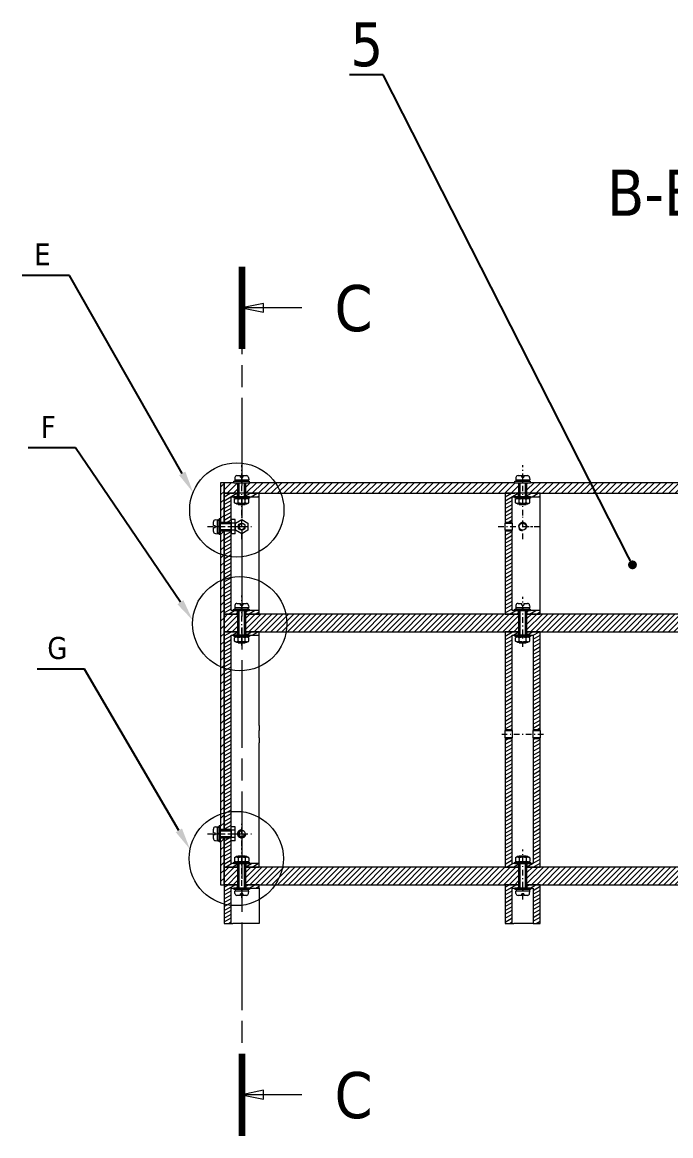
# Model space of a CAD drawing. Header units: millimetres. Extents: x 651 to 8859, y -354 to 894.
# Drawn here: x 2148.7 to 2222.5, y 32 to 158.7 of the extents above; entities that cross this region are included whole.
import ezdxf
from ezdxf import colors
from ezdxf.entities.mleader import LeaderData, LeaderLine
from ezdxf.math import Vec2, Vec3

# ---------------------------------------------------------------- set-up
doc = ezdxf.new("R2010")
doc.units = ezdxf.units.MM
doc.linetypes.add('CHAIN', pattern=[0.3543, 0.2362, -0.0295, 0.0591, -0.0295])
doc.linetypes.add('DASHDOT2', pattern=[12.7, 6.35, -3.175, 0, -3.175])
doc.layers.get('0').update_dxf_attribs({"lineweight": 18})
for name, color, linetype, lineweight in [('cienka', 7, 'Continuous', 9), ('Kreskowanie (ISO)', 7, 'Continuous', 9), ('Linia przekroju (ISO)', 7, 'CHAIN', 9), ('Symbol (ISO)', 7, 'Continuous', 18), ('SYMETRIA SRUB', 7, 'DASHDOT2', 9), ('Widoczne (ISO)', 7, 'Continuous', 18), ('Widoczne wąskie (ISO)', 7, 'Continuous', 9)]:
    doc.layers.add(name, color=color, linetype=linetype, lineweight=lineweight)
doc.styles.get("Standard").update_dxf_attribs({"font": 'tahoma.ttf'})
doc.styles.add('Tekst etykiety (ISO)', font='tahoma.ttf')

# ---------------------------------------------------------------- blocks, each defined once
blk = doc.blocks.new('2dTransPrzekrój2')
at = {"layer": 'Linia przekroju (ISO)', "linetype": 'CHAIN', "ltscale": 42.139969}
blk.add_line((361.78, 651.96), (361.78, 553.05), dxfattribs=at)
at = {"layer": 'Linia przekroju (ISO)', "linetype": 'Continuous', "lineweight": 140}
for p, q in [((361.78, 651.96), (361.78, 642.63)), ((361.78, 562.38), (361.78, 553.05))]:
    blk.add_line(p, q, dxfattribs=at)
at = {"layer": 'Linia przekroju (ISO)', "linetype": 'Continuous'}
for p, q in [((364.28, 647.8), (361.78, 647.3)), ((364.28, 646.8), (364.28, 647.8)), ((364.28, 647.3), (361.78, 647.3)), ((361.78, 647.3), (364.28, 646.8)), ((368.62, 647.3), (364.28, 647.3)), ((364.28, 558.22), (361.78, 557.72)), ((364.28, 557.72), (361.78, 557.72)), ((361.78, 557.72), (364.28, 557.22)), ((364.28, 557.22), (364.28, 558.22)), ((368.62, 557.72), (364.28, 557.72))]:
    blk.add_line(p, q, dxfattribs=at)
at = {"layer": 'Linia przekroju (ISO)', "linetype": 'Continuous', "flags": 128}
for points in [[(364.28, 647.8), (361.78, 647.3), (364.28, 646.8), (364.28, 647.8)], [(364.28, 558.22), (361.78, 557.72), (364.28, 557.22), (364.28, 558.22)]]:
    blk.add_lwpolyline(points, dxfattribs=at)
at = {"layer": 'Linia przekroju (ISO)'}
for points in [[(364.28, 647.8), (361.78, 647.3), (364.28, 646.8), (364.28, 647.8)], [(364.28, 558.22), (361.78, 557.72), (364.28, 557.22), (364.28, 558.22)]]:
    blk.add_solid(points, dxfattribs=at)
at = {"layer": 'Linia przekroju (ISO)', "char_height": 5.25, "attachment_point": 7, "style": 'Tekst etykiety (ISO)'}
for insert in [(372.35, 644.53), (372.35, 554.95)]:
    blk.add_mtext('C', dxfattribs=dict(at, insert=insert))
blk = doc.blocks.new('*U90')
at = {"layer": 'Widoczne wąskie (ISO)', "color": 0, "linetype": 'DASHDOT2', "ltscale": 0.1, "transparency": 16777216}
blk.add_line((0, -3.58), (0, 2.12), dxfattribs=at)
blk = doc.blocks.new('*U91')
at = {"layer": 'Widoczne wąskie (ISO)', "color": 0, "linetype": 'DASHDOT2', "ltscale": 0.1, "transparency": 16777216}
blk.add_line((0, -3.58), (0, 2.12), dxfattribs=at)
blk = doc.blocks.new('*U94')
at = {"layer": 'SYMETRIA SRUB', "color": 0, "linetype": 'DASHDOT2', "ltscale": 0.1, "transparency": 16777216}
blk.add_line((-2.5, 0), (1.8, 0), dxfattribs=at)
blk = doc.blocks.new('*U97')
at = {"layer": 'SYMETRIA SRUB', "color": 0, "linetype": 'DASHDOT2', "ltscale": 0.1, "transparency": 16777216}
blk.add_line((-2.5, 0), (1.8, 0), dxfattribs=at)
blk = doc.blocks.new('*U99')
at = {"layer": 'Widoczne wąskie (ISO)', "color": 0, "linetype": 'DASHDOT2', "ltscale": 0.1, "transparency": 16777216}
blk.add_line((0, -3.58), (0, 2.12), dxfattribs=at)
blk = doc.blocks.new('*U100')
at = {"layer": 'Widoczne wąskie (ISO)', "color": 0, "linetype": 'DASHDOT2', "ltscale": 0.1, "transparency": 16777216}
blk.add_line((0, -3.58), (0, 2.12), dxfattribs=at)
blk = doc.blocks.new('*U101')
at = {"layer": 'Widoczne wąskie (ISO)', "color": 0, "linetype": 'DASHDOT2', "ltscale": 0.1, "transparency": 16777216}
blk.add_line((0, -3.58), (0, 2.12), dxfattribs=at)
blk = doc.blocks.new('*U102')
at = {"layer": 'Widoczne wąskie (ISO)', "color": 0, "linetype": 'DASHDOT2', "ltscale": 0.1, "transparency": 16777216}
blk.add_line((0, -3.58), (0, 2.12), dxfattribs=at)
blk = doc.blocks.new('_Dot')
at = {"color": 0, "linetype": 'ByBlock', "lineweight": -2}
blk.add_line((-0.5, 0), (-1, 0), dxfattribs=at)
at = {"color": 0, "linetype": 'ByBlock', "const_width": 0.5}
blk.add_lwpolyline([(-0.25, 0, 1), (0.25, 0, 1)], format="xyb", close=True, dxfattribs=at)
blk = doc.blocks.new('*U635')
at = {"layer": 'Widoczne wąskie (ISO)', "color": 0, "linetype": 'DASHDOT2', "ltscale": 0.1, "transparency": 16777216}
for p, q in [((0, 0.08164), (0, 1.4082)), ((-1.4082, 0), (-0.08164, 0)), ((0.08164, 0), (1.4082, 0)), ((0, -1.4082), (0, -0.08164))]:
    blk.add_line(p, q, dxfattribs=at)
at = {"layer": 'Widoczne wąskie (ISO)', "color": 0, "linetype": 'Continuous', "ltscale": 0.1, "transparency": 16777216}
for p, q in [((-0.04082, 0), (0.04082, 0)), ((0, -0.04082), (0, 0.04082))]:
    blk.add_line(p, q, dxfattribs=at)
blk = doc.blocks.new('*U637')
at = {"layer": 'Widoczne wąskie (ISO)', "color": 0, "linetype": 'DASHDOT2', "ltscale": 0.1, "transparency": 16777216}
for p, q in [((0, 0.08164), (0, 1.4082)), ((-1.4082, 0), (-0.08164, 0)), ((0.08164, 0), (1.4082, 0)), ((0, -1.4082), (0, -0.08164))]:
    blk.add_line(p, q, dxfattribs=at)
at = {"layer": 'Widoczne wąskie (ISO)', "color": 0, "linetype": 'Continuous', "ltscale": 0.1, "transparency": 16777216}
for p, q in [((-0.04082, 0), (0.04082, 0)), ((0, -0.04082), (0, 0.04082))]:
    blk.add_line(p, q, dxfattribs=at)
blk = doc.blocks.new('*U639')
at = {"layer": 'Widoczne wąskie (ISO)', "color": 0, "linetype": 'DASHDOT2', "ltscale": 0.1, "transparency": 16777216}
for p, q in [((0, 0.08164), (0, 1.4082)), ((-1.4082, 0), (-0.08164, 0)), ((0.08164, 0), (1.4082, 0)), ((0, -1.4082), (0, -0.08164))]:
    blk.add_line(p, q, dxfattribs=at)
at = {"layer": 'Widoczne wąskie (ISO)', "color": 0, "linetype": 'Continuous', "ltscale": 0.1, "transparency": 16777216}
for p, q in [((-0.04082, 0), (0.04082, 0)), ((0, -0.04082), (0, 0.04082))]:
    blk.add_line(p, q, dxfattribs=at)
blk = doc.blocks.new('*U823')
at = {"layer": 'SYMETRIA SRUB', "color": 0, "linetype": 'DASHDOT2', "ltscale": 0.1, "transparency": 16777216}
blk.add_line((-3.23, 0), (1.8, 0), dxfattribs=at)
blk = doc.blocks.new('*U825')
at = {"layer": 'SYMETRIA SRUB', "color": 0, "linetype": 'DASHDOT2', "ltscale": 0.1, "transparency": 16777216}
blk.add_line((-3.23, 0), (1.8, 0), dxfattribs=at)

msp = doc.modelspace()

# ---------------------------------------------------------------- hatches: boundary and pattern name
at = {"layer": 'cienka'}
h = msp.add_hatch(dxfattribs=at)
h.set_pattern_fill('ANSI31', color=256, scale=0.2)
h.paths.add_polyline_path([(2171.645, 106.281), (2171.245, 106.281), (2171.245, 101.756), (2171.645, 101.756)])
h.paths.add_polyline_path([(2171.645, 101.756), (2171.245, 101.756), (2171.245, 101.681), (2171.645, 101.681)])
at = {"layer": 'Kreskowanie (ISO)'}
h = msp.add_hatch(dxfattribs=at)
h.set_pattern_fill('ANSI31', color=256, scale=0.16, style=0)
h.paths.add_polyline_path([(2173.169, 105.081), (2172.745, 105.081), (2171.645, 105.081), (2171.645, 106.281), (2172.745, 106.281), (2173.169, 106.281)])
h = msp.add_hatch(dxfattribs=at)
h.set_pattern_fill('ANSI31', color=256, scale=0.16, style=0)
h.paths.add_polyline_path([(2205.166, 105.081), (2204.742, 105.081), (2203.642, 105.081), (2175.645, 105.081), (2174.545, 105.081), (2174.12, 105.081), (2174.12, 106.281), (2174.545, 106.281), (2204.742, 106.281), (2205.166, 106.281)])
h = msp.add_hatch(dxfattribs=at)
h.set_pattern_fill('ANSI31', color=256, scale=0.16, style=0)
h.paths.add_polyline_path([(2257.172, 105.081), (2256.748, 105.081), (2255.648, 105.081), (2253.648, 105.081), (2207.642, 105.081), (2206.542, 105.081), (2206.117, 105.081), (2206.117, 106.281), (2206.542, 106.281), (2256.748, 106.281), (2257.172, 106.281)])
h = msp.add_hatch(dxfattribs=at)
h.set_pattern_fill('ANSI31', color=256, scale=0.12, angle=345)
h.paths.add_polyline_path([(2289.169, 104.921), (2289.169, 105.081), (2288.745, 105.081), (2287.645, 105.081), (2287.645, 104.681), (2288.745, 104.681), (2289.169, 104.681)])
h.paths.add_polyline_path([(2289.169, 104.921), (2289.245, 105.081), (2289.169, 105.081), (2289.169, 104.921), (2289.169, 104.681)])
h.paths.add_polyline_path([(2256.448, 104.681), (2256.748, 104.681), (2257.172, 104.681), (2257.172, 104.921), (2257.172, 105.081), (2256.748, 105.081), (2255.648, 105.081), (2255.648, 103.556), (2255.808, 103.556), (2256.448, 103.556), (2256.448, 103.671)])
h.paths.add_polyline_path([(2257.248, 105.081), (2257.172, 105.081), (2257.172, 104.921), (2257.172, 104.681), (2257.172, 104.921)])
h.paths.add_polyline_path([(2207.642, 91.721), (2206.542, 91.721), (2206.117, 91.721), (2206.117, 91.321), (2207.642, 91.321)])
h.paths.add_polyline_path([(2206.117, 91.721), (2206.117, 91.321)])
h.paths.add_polyline_path([(2175.645, 60.521), (2174.12, 60.521), (2174.12, 60.121), (2174.545, 60.121), (2175.645, 60.121)])
h.paths.add_polyline_path([(2174.12, 60.521), (2174.12, 60.121)], flags=17)
h.paths.add_polyline_path([(2175.645, 89.321), (2174.12, 89.321), (2174.12, 88.921), (2174.545, 88.921), (2175.645, 88.921)])
h.paths.add_polyline_path([(2174.12, 89.321), (2174.12, 88.921)], flags=17)
h.paths.add_polyline_path([(2175.645, 91.721), (2174.545, 91.721), (2174.12, 91.721), (2174.12, 91.321), (2175.645, 91.321)])
h.paths.add_polyline_path([(2174.12, 91.721), (2174.12, 91.321)], flags=17)
h.paths.add_polyline_path([(2174.12, 104.921), (2174.12, 105.081), (2174.045, 105.081), (2174.12, 104.921), (2174.12, 104.681)])
h.paths.add_polyline_path([(2175.645, 105.081), (2174.545, 105.081), (2174.12, 105.081), (2174.12, 104.921), (2174.12, 104.681), (2174.545, 104.681), (2175.645, 104.681)])
h.paths.add_polyline_path([(2173.169, 104.678), (2173.169, 105.078), (2171.645, 105.081), (2171.645, 101.756), (2172.445, 101.756), (2172.445, 104.681)])
h = msp.add_hatch(dxfattribs=at)
h.set_pattern_fill('ANSI31', color=256, scale=0.12, angle=345, style=0)
h.paths.add_polyline_path([(2205.166, 104.678), (2205.166, 105.078), (2203.642, 105.081), (2203.642, 101.681), (2204.442, 101.681), (2204.442, 104.681)])
h = msp.add_hatch(dxfattribs=at)
h.set_pattern_fill('ANSI31', color=256, scale=0.12, angle=345, style=0)
h.paths.add_polyline_path([(2207.642, 104.681), (2207.642, 105.081), (2206.117, 105.078), (2206.117, 104.678)])
h = msp.add_hatch(dxfattribs=at)
h.set_pattern_fill('ANSI31', color=256, scale=0.2, style=0)
h.paths.add_polyline_path([(2171.245, 66.721), (2171.245, 67.221), (2171.245, 100.381), (2171.245, 100.881), (2171.645, 100.881), (2171.645, 91.321), (2171.645, 89.321), (2171.645, 66.721)])
h = msp.add_hatch(dxfattribs=at)
h.set_pattern_fill('ANSI31', color=256, scale=0.12, angle=345, style=0)
h.paths.add_polyline_path([(2172.445, 100.805), (2171.645, 100.805), (2171.645, 91.321), (2173.169, 91.321), (2173.169, 91.721), (2172.745, 91.721), (2172.445, 91.721), (2172.445, 100.581)])
h = msp.add_hatch(dxfattribs=at)
h.set_pattern_fill('ANSI31', color=256, scale=0.12, angle=345, style=0)
h.paths.add_polyline_path([(2204.742, 91.721), (2205.166, 91.721), (2205.166, 91.321), (2203.642, 91.321), (2203.642, 100.881), (2204.442, 100.881), (2204.442, 91.721)])
h = msp.add_hatch(dxfattribs=at)
h.set_pattern_fill('ANSI31', color=256, scale=0.14)
h.paths.add_polyline_path([(2173.169, 91.321), (2171.645, 91.321), (2171.645, 89.321), (2173.169, 89.321)])
h.paths.add_polyline_path([(2205.166, 91.321), (2203.642, 91.321), (2175.645, 91.321), (2174.12, 91.321), (2174.12, 89.321), (2175.645, 89.321), (2203.642, 89.321), (2205.166, 89.321)])
h = msp.add_hatch(dxfattribs=at)
h.set_pattern_fill('ANSI31', color=256, scale=0.14, style=0)
h.paths.add_polyline_path([(2257.172, 91.321), (2255.648, 91.321), (2207.642, 91.321), (2206.117, 91.321), (2206.117, 89.321), (2207.642, 89.321), (2255.648, 89.321), (2257.172, 89.321)])
h = msp.add_hatch(dxfattribs=at)
h.set_pattern_fill('ANSI31', color=256, scale=0.12, angle=345, style=0)
h.paths.add_polyline_path([(2173.169, 88.921), (2172.745, 88.921), (2172.445, 88.921), (2172.445, 66.796), (2171.645, 66.796), (2171.645, 89.321), (2173.169, 89.321)])
h = msp.add_hatch(dxfattribs=at)
h.set_pattern_fill('ANSI31', color=256, scale=0.12, angle=345, style=0)
h.paths.add_polyline_path([(2205.166, 88.921), (2204.742, 88.921), (2204.442, 88.921), (2204.442, 78.136), (2203.642, 78.136), (2203.642, 89.321), (2205.166, 89.321)])
h = msp.add_hatch(dxfattribs=at)
h.set_pattern_fill('ANSI31', color=256, scale=0.12, angle=345, style=0)
h.paths.add_polyline_path([(2206.542, 88.921), (2206.117, 88.921), (2206.117, 89.321), (2207.642, 89.321), (2207.642, 78.136), (2206.842, 78.136), (2206.842, 88.921)])
h = msp.add_hatch(dxfattribs=at)
h.set_pattern_fill('ANSI31', color=256, scale=25.4, angle=14.99998, style=0)
h.set_pattern_definition([(60, (1811.8616, -521.0996), (-2.74963, 1.587501), [])])
h.paths.add_polyline_path([(2175.645, 76.661), (2177.645, 76.661), (2177.645, 77.261), (2177.245, 77.261), (2177.245, 77.061), (2176.045, 77.061), (2176.045, 77.261), (2175.645, 77.261)])
h = msp.add_hatch(dxfattribs=at)
h.set_pattern_fill('ANSI31', color=256, scale=0.12, angle=345, style=0)
h.paths.add_polyline_path([(2204.742, 62.921), (2205.166, 62.921), (2205.166, 62.521), (2203.642, 62.521), (2203.642, 77.185), (2204.442, 77.185), (2204.442, 62.921)])
h = msp.add_hatch(dxfattribs=at)
h.set_pattern_fill('ANSI31', color=256, scale=0.12, angle=345, style=0)
h.paths.add_polyline_path([(2206.117, 62.921), (2206.542, 62.921), (2206.842, 62.921), (2206.842, 77.185), (2207.642, 77.185), (2207.642, 62.521), (2206.117, 62.521)])
h = msp.add_hatch(dxfattribs=at)
h.set_pattern_fill('ANSI31', color=256, scale=0.2, style=0)
h.paths.add_polyline_path([(2171.245, 65.421), (2171.245, 65.921), (2171.645, 65.921), (2171.645, 62.521), (2171.645, 60.521), (2171.245, 60.521)])
h = msp.add_hatch(dxfattribs=at)
h.set_pattern_fill('ANSI31', color=256, scale=0.12, angle=345, style=0)
h.paths.add_polyline_path([(2172.745, 62.921), (2173.169, 62.921), (2173.169, 62.521), (2171.645, 62.521), (2171.645, 65.845), (2172.445, 65.845), (2172.445, 62.921)])
h = msp.add_hatch(dxfattribs=at)
h.set_pattern_fill('ANSI31', color=256, scale=0.14)
h.paths.add_polyline_path([(2173.169, 62.521), (2171.645, 62.521), (2171.645, 60.521), (2173.169, 60.521)])
h.paths.add_polyline_path([(2173.169, 62.521), (2173.169, 60.521)], flags=17)
h.paths.add_polyline_path([(2174.12, 60.521), (2175.645, 60.521), (2203.642, 60.521), (2205.166, 60.521), (2205.166, 62.521), (2203.642, 62.521), (2175.645, 62.521), (2174.12, 62.521)])
h = msp.add_hatch(dxfattribs=at)
h.set_pattern_fill('ANSI31', color=256, scale=0.12, angle=345, style=0)
h.paths.add_polyline_path([(2174.12, 62.921), (2174.545, 62.921), (2175.645, 62.921), (2175.645, 62.521), (2174.12, 62.521)])
h = msp.add_hatch(dxfattribs=at)
h.set_pattern_fill('ANSI31', color=256, scale=0.14, style=0)
h.paths.add_polyline_path([(2206.117, 60.521), (2207.642, 60.521), (2255.648, 60.521), (2257.172, 60.521), (2257.172, 62.521), (2255.648, 62.521), (2207.642, 62.521), (2206.117, 62.521)])
h = msp.add_hatch(dxfattribs=at)
h.set_pattern_fill('ANSI31', color=256, scale=0.12, angle=345, style=0)
h.paths.add_polyline_path([(2171.645, 56.121), (2172.445, 56.121), (2172.445, 60.121), (2172.745, 60.121), (2173.169, 60.121), (2173.169, 60.521), (2171.645, 60.521)])
h = msp.add_hatch(dxfattribs=at)
h.set_pattern_fill('ANSI31', color=256, scale=0.12, angle=345, style=0)
h.paths.add_polyline_path([(2205.166, 60.121), (2205.166, 60.521), (2203.642, 60.521), (2203.642, 56.121), (2204.442, 56.121), (2204.442, 60.121), (2204.742, 60.121)])
h = msp.add_hatch(dxfattribs=at)
h.set_pattern_fill('ANSI31', color=256, scale=0.12, angle=345, style=0)
h.paths.add_polyline_path([(2206.117, 60.521), (2206.117, 60.121), (2206.542, 60.121), (2206.842, 60.121), (2206.842, 56.121), (2207.642, 56.121), (2207.642, 60.521)])

# ---------------------------------------------------------------- linework, layer by layer
at = {"layer": 'cienka'}
for p, q in [((2171.645, 106.281), (2171.245, 106.281)), ((2171.245, 106.281), (2171.245, 101.756)), ((2171.645, 101.756), (2171.645, 106.281)), ((2171.245, 101.756), (2171.645, 101.756))]:
    msp.add_line(p, q, dxfattribs=at)
at = {"layer": 'Widoczne (ISO)'}
for p, q in [((2172.867, 106.882), (2172.845, 106.621)), ((2172.845, 106.621), (2174.445, 106.621)), ((2172.89, 106.441), (2172.89, 106.621)), ((2173.106, 107.101), (2173.525, 107.101)), ((2173.525, 106.901), (2173.525, 107.101)), ((2173.525, 106.901), (2173.765, 106.901)), ((2173.543, 106.621), (2173.609, 106.441)), ((2173.681, 106.441), (2173.615, 106.621)), ((2173.765, 107.101), (2173.765, 106.901)), ((2173.765, 107.101), (2174.183, 107.101)), ((2174.4, 106.441), (2174.4, 106.621)), ((2174.422, 106.882), (2174.445, 106.621)), ((2204.864, 106.882), (2204.842, 106.621)), ((2204.842, 106.621), (2206.442, 106.621)), ((2204.887, 106.441), (2204.887, 106.621)), ((2205.103, 107.101), (2205.522, 107.101)), ((2205.522, 106.901), (2205.522, 107.101)), ((2205.522, 106.901), (2205.762, 106.901)), ((2205.54, 106.621), (2205.606, 106.441)), ((2205.678, 106.441), (2205.612, 106.621)), ((2205.762, 107.101), (2205.762, 106.901)), ((2205.762, 107.101), (2206.18, 107.101)), ((2206.397, 106.441), (2206.397, 106.621)), ((2206.419, 106.882), (2206.442, 106.621)), ((2171.645, 106.281), (2171.245, 106.281)), ((2171.245, 106.281), (2171.245, 102.181)), ((2171.645, 106.281), (2171.645, 105.081)), ((2172.745, 106.281), (2171.645, 106.281)), ((2171.645, 101.681), (2171.645, 106.281)), ((2172.745, 106.441), (2174.545, 106.441)), ((2172.745, 106.281), (2172.745, 106.441)), ((2172.745, 106.281), (2173.245, 106.281)), ((2172.89, 106.441), (2174.4, 106.441)), ((2173.245, 105.081), (2173.245, 106.281)), ((2173.245, 106.281), (2174.545, 106.281)), ((2173.245, 106.281), (2173.245, 105.081)), ((2174.045, 106.281), (2174.045, 105.081)), ((2174.045, 106.281), (2174.045, 105.081)), ((2174.545, 106.281), (2174.545, 106.441)), ((2204.742, 106.281), (2174.545, 106.281)), ((2204.742, 106.441), (2206.542, 106.441)), ((2204.742, 106.281), (2204.742, 106.441)), ((2204.742, 106.281), (2205.242, 106.281)), ((2204.887, 106.441), (2206.397, 106.441)), ((2205.242, 105.081), (2205.242, 106.281)), ((2205.242, 106.281), (2206.542, 106.281)), ((2205.242, 106.281), (2205.242, 105.081)), ((2206.042, 106.281), (2206.042, 105.081)), ((2206.042, 106.281), (2206.042, 105.081)), ((2206.542, 106.281), (2206.542, 106.441)), ((2256.748, 106.281), (2206.542, 106.281)), ((2172.745, 105.081), (2171.645, 105.081)), ((2171.645, 105.081), (2171.645, 101.681)), ((2171.645, 105.081), (2172.745, 105.081)), ((2172.445, 101.981), (2172.445, 104.681)), ((2172.445, 104.681), (2172.745, 104.681)), ((2174.045, 105.081), (2172.745, 105.081)), ((2174.545, 104.681), (2172.745, 104.681)), ((2172.745, 104.681), (2172.745, 104.521)), ((2174.545, 104.521), (2172.745, 104.521)), ((2173.055, 104.521), (2172.836, 104.395)), ((2172.836, 104.007), (2172.836, 104.395)), ((2173.055, 103.881), (2172.836, 104.007)), ((2173.24, 104.007), (2173.24, 104.395)), ((2173.245, 105.081), (2173.245, 104.921)), ((2173.245, 104.681), (2173.245, 104.921)), ((2173.245, 104.921), (2173.245, 104.681)), ((2174.545, 105.081), (2174.045, 105.081)), ((2174.045, 104.921), (2174.045, 105.081)), ((2174.045, 104.921), (2174.045, 104.681)), ((2174.045, 104.921), (2174.045, 104.681)), ((2174.049, 104.007), (2174.049, 104.395)), ((2174.235, 104.521), (2174.453, 104.395)), ((2174.235, 103.881), (2174.453, 104.007)), ((2174.453, 104.007), (2174.453, 104.395)), ((2175.645, 105.081), (2174.545, 105.081)), ((2174.545, 105.081), (2204.742, 105.081)), ((2174.545, 104.681), (2175.645, 104.681)), ((2174.545, 104.681), (2174.545, 104.521)), ((2175.645, 104.681), (2175.645, 105.081)), ((2175.645, 91.721), (2175.645, 104.681)), ((2204.742, 105.081), (2203.642, 105.081)), ((2203.642, 105.081), (2203.642, 101.681)), ((2204.442, 101.681), (2204.442, 104.681)), ((2204.442, 104.681), (2204.742, 104.681)), ((2206.042, 105.081), (2204.742, 105.081)), ((2206.542, 104.681), (2204.742, 104.681)), ((2204.742, 104.681), (2204.742, 104.521)), ((2206.542, 104.521), (2204.742, 104.521)), ((2205.052, 104.521), (2204.833, 104.395)), ((2204.833, 104.007), (2204.833, 104.395)), ((2205.052, 103.881), (2204.833, 104.007)), ((2205.237, 104.007), (2205.237, 104.395)), ((2205.242, 105.081), (2205.242, 104.921)), ((2205.242, 104.681), (2205.242, 104.921)), ((2205.242, 104.921), (2205.242, 104.681)), ((2206.542, 105.081), (2206.042, 105.081)), ((2206.042, 104.921), (2206.042, 105.081)), ((2206.042, 104.921), (2206.042, 104.681)), ((2206.042, 104.921), (2206.042, 104.681)), ((2206.046, 104.007), (2206.046, 104.395)), ((2206.232, 104.521), (2206.45, 104.395)), ((2206.232, 103.881), (2206.45, 104.007)), ((2206.45, 104.007), (2206.45, 104.395)), ((2207.642, 105.081), (2206.542, 105.081)), ((2206.542, 105.081), (2256.748, 105.081)), ((2206.542, 104.681), (2207.642, 104.681)), ((2206.542, 104.681), (2206.542, 104.521)), ((2207.642, 104.681), (2207.642, 105.081)), ((2207.642, 91.721), (2207.642, 104.681)), ((2173.055, 103.881), (2174.235, 103.881)), ((2173.245, 103.881), (2173.245, 103.821)), ((2173.245, 103.821), (2174.045, 103.821)), ((2174.045, 103.881), (2174.045, 103.821)), ((2205.052, 103.881), (2206.232, 103.881)), ((2205.242, 103.881), (2205.242, 103.821)), ((2205.242, 103.821), (2206.042, 103.821)), ((2206.042, 103.881), (2206.042, 103.821)), ((2170.425, 101.401), (2170.425, 101.819)), ((2170.425, 101.401), (2170.625, 101.401)), ((2170.625, 101.161), (2170.625, 101.401)), ((2170.644, 102.058), (2170.905, 102.081)), ((2170.905, 100.481), (2170.905, 102.081)), ((2171.085, 102.036), (2170.905, 102.036)), ((2170.905, 102.036), (2171.085, 102.036)), ((2170.905, 102.036), (2171.085, 102.036)), ((2171.085, 100.381), (2171.085, 102.181)), ((2171.245, 102.181), (2171.085, 102.181)), ((2171.085, 100.526), (2171.085, 102.036)), ((2171.245, 100.381), (2171.245, 102.181)), ((2171.245, 101.681), (2171.645, 101.681)), ((2171.245, 101.681), (2172.445, 101.681)), ((2171.645, 101.681), (2172.445, 101.681)), ((2172.885, 102.089), (2172.445, 102.089)), ((2172.445, 101.981), (2172.445, 101.281)), ((2172.885, 101.685), (2172.445, 101.685)), ((2172.445, 100.876), (2172.445, 101.685)), ((2172.885, 101.685), (2172.885, 102.089)), ((2172.885, 100.876), (2172.885, 101.685)), ((2172.885, 101.681), (2172.905, 101.681)), ((2172.885, 101.681), (2172.905, 101.681)), ((2172.905, 100.881), (2172.905, 101.681)), ((2172.905, 100.881), (2172.905, 101.681)), ((2172.945, 101.685), (2173.645, 102.089)), ((2172.945, 100.876), (2172.945, 101.685)), ((2173.645, 102.089), (2174.345, 101.685)), ((2174.345, 101.685), (2174.345, 100.876)), ((2203.642, 101.681), (2204.442, 101.681)), ((2203.642, 100.881), (2203.642, 101.681)), ((2204.442, 101.681), (2204.442, 100.881)), ((2170.625, 101.161), (2170.425, 101.161)), ((2170.425, 100.743), (2170.425, 101.161)), ((2170.644, 100.503), (2170.905, 100.481)), ((2171.085, 101.382), (2170.905, 101.317)), ((2170.905, 101.245), (2171.085, 101.31)), ((2171.085, 100.526), (2170.905, 100.526)), ((2170.905, 100.526), (2171.085, 100.526)), ((2170.905, 100.526), (2171.085, 100.526)), ((2171.245, 100.381), (2171.085, 100.381)), ((2171.645, 100.881), (2171.245, 100.881)), ((2171.245, 100.881), (2172.445, 100.881)), ((2171.245, 100.381), (2171.245, 67.221)), ((2172.445, 100.881), (2171.645, 100.881)), ((2171.645, 100.881), (2171.645, 91.321)), ((2171.645, 66.721), (2171.645, 100.881)), ((2172.445, 101.281), (2172.445, 100.581)), ((2172.885, 100.876), (2172.445, 100.876)), ((2172.445, 91.721), (2172.445, 100.581)), ((2172.885, 100.472), (2172.445, 100.472)), ((2172.885, 100.881), (2172.905, 100.881)), ((2172.885, 100.881), (2172.905, 100.881)), ((2172.885, 100.472), (2172.885, 100.876)), ((2173.645, 100.472), (2172.945, 100.876)), ((2174.345, 100.876), (2173.645, 100.472)), ((2204.442, 100.881), (2203.642, 100.881)), ((2203.642, 100.881), (2203.642, 91.321)), ((2204.442, 91.721), (2204.442, 100.881)), ((2173.106, 92.541), (2173.525, 92.541)), ((2173.525, 92.341), (2173.525, 92.541)), ((2173.765, 92.541), (2173.765, 92.341)), ((2173.765, 92.541), (2174.183, 92.541)), ((2205.103, 92.541), (2205.522, 92.541)), ((2205.522, 92.341), (2205.522, 92.541)), ((2205.762, 92.541), (2205.762, 92.341)), ((2205.762, 92.541), (2206.18, 92.541)), ((2173.245, 91.321), (2171.645, 91.321)), ((2171.645, 91.321), (2171.645, 89.321)), ((2171.645, 91.321), (2173.245, 91.321)), ((2172.745, 91.721), (2172.445, 91.721)), ((2172.745, 91.881), (2174.545, 91.881)), ((2172.745, 91.721), (2172.745, 91.881)), ((2172.745, 91.721), (2174.545, 91.721)), ((2172.867, 92.322), (2172.845, 92.061)), ((2172.845, 92.061), (2174.445, 92.061)), ((2172.89, 91.881), (2172.89, 92.061)), ((2172.89, 91.881), (2172.89, 92.061)), ((2173.245, 91.321), (2173.245, 91.721)), ((2173.245, 91.721), (2173.245, 88.921)), ((2173.245, 89.321), (2173.245, 91.321)), ((2173.525, 92.341), (2173.765, 92.341)), ((2173.543, 92.061), (2173.609, 91.881)), ((2173.681, 91.881), (2173.615, 92.061)), ((2174.045, 91.721), (2174.045, 91.321)), ((2174.045, 91.721), (2174.045, 88.921)), ((2205.242, 91.321), (2174.045, 91.321)), ((2174.045, 91.321), (2174.045, 89.321)), ((2174.045, 91.321), (2175.645, 91.321)), ((2174.4, 91.881), (2174.4, 92.061)), ((2174.4, 91.881), (2174.4, 92.061)), ((2174.422, 92.322), (2174.445, 92.061)), ((2174.545, 91.721), (2174.545, 91.881)), ((2175.645, 91.721), (2174.545, 91.721)), ((2175.645, 91.321), (2175.645, 91.721)), ((2203.642, 91.321), (2205.242, 91.321)), ((2204.742, 91.721), (2204.442, 91.721)), ((2204.742, 91.881), (2206.542, 91.881)), ((2204.742, 91.721), (2204.742, 91.881)), ((2204.742, 91.721), (2206.542, 91.721)), ((2204.864, 92.322), (2204.842, 92.061)), ((2204.842, 92.061), (2206.442, 92.061)), ((2204.887, 91.881), (2204.887, 92.061)), ((2204.887, 91.881), (2204.887, 92.061)), ((2205.242, 91.321), (2205.242, 91.721)), ((2205.242, 91.721), (2205.242, 88.921)), ((2205.242, 89.321), (2205.242, 91.321)), ((2205.522, 92.341), (2205.762, 92.341)), ((2205.54, 92.061), (2205.606, 91.881)), ((2205.678, 91.881), (2205.612, 92.061)), ((2206.042, 91.721), (2206.042, 91.321)), ((2206.042, 91.721), (2206.042, 88.921)), ((2257.248, 91.321), (2206.042, 91.321)), ((2206.042, 91.321), (2206.042, 89.321)), ((2206.042, 91.321), (2207.642, 91.321)), ((2206.397, 91.881), (2206.397, 92.061)), ((2206.397, 91.881), (2206.397, 92.061)), ((2206.419, 92.322), (2206.442, 92.061)), ((2206.542, 91.721), (2206.542, 91.881)), ((2207.642, 91.721), (2206.542, 91.721)), ((2207.642, 91.321), (2207.642, 91.721)), ((2173.245, 89.321), (2171.645, 89.321)), ((2171.645, 89.321), (2171.645, 66.721)), ((2171.645, 89.321), (2173.245, 89.321)), ((2172.445, 66.721), (2172.445, 88.921)), ((2172.445, 88.921), (2172.745, 88.921)), ((2174.545, 88.921), (2172.745, 88.921)), ((2172.745, 88.921), (2172.745, 88.761)), ((2174.545, 88.761), (2172.745, 88.761)), ((2173.055, 88.761), (2172.836, 88.635)), ((2174.235, 88.761), (2173.055, 88.761)), ((2173.245, 88.921), (2173.245, 89.321)), ((2175.645, 89.321), (2174.045, 89.321)), ((2174.045, 89.321), (2174.045, 88.921)), ((2174.045, 89.321), (2205.242, 89.321)), ((2174.235, 88.761), (2174.453, 88.635)), ((2174.545, 88.921), (2175.645, 88.921)), ((2174.545, 88.921), (2174.545, 88.761)), ((2175.645, 88.921), (2175.645, 89.321)), ((2175.645, 78.661), (2175.645, 88.921)), ((2205.242, 89.321), (2203.642, 89.321)), ((2203.642, 89.321), (2203.642, 78.061)), ((2204.442, 78.061), (2204.442, 88.921)), ((2204.442, 88.921), (2204.742, 88.921)), ((2206.542, 88.921), (2204.742, 88.921)), ((2204.742, 88.921), (2204.742, 88.761)), ((2206.542, 88.761), (2204.742, 88.761)), ((2205.052, 88.761), (2204.833, 88.635)), ((2205.242, 88.921), (2205.242, 89.321)), ((2207.642, 89.321), (2206.042, 89.321)), ((2206.042, 89.321), (2206.042, 88.921)), ((2206.042, 89.321), (2257.248, 89.321)), ((2206.232, 88.761), (2206.45, 88.635)), ((2206.542, 88.921), (2206.842, 88.921)), ((2206.542, 88.921), (2206.542, 88.761)), ((2206.842, 88.921), (2206.842, 78.061)), ((2207.642, 78.061), (2207.642, 89.321)), ((2172.836, 88.247), (2172.836, 88.635)), ((2173.055, 88.121), (2172.836, 88.247)), ((2173.055, 88.121), (2174.235, 88.121)), ((2173.24, 88.247), (2173.24, 88.635)), ((2173.245, 88.121), (2173.245, 88.061)), ((2173.245, 88.061), (2174.045, 88.061)), ((2173.645, 88.247), (2173.645, 88.635)), ((2174.045, 88.121), (2174.045, 88.061)), ((2174.049, 88.247), (2174.049, 88.635)), ((2174.235, 88.121), (2174.453, 88.247)), ((2174.453, 88.247), (2174.453, 88.635)), ((2204.833, 88.247), (2204.833, 88.635)), ((2205.052, 88.121), (2204.833, 88.247)), ((2205.052, 88.121), (2206.232, 88.121)), ((2205.237, 88.247), (2205.237, 88.635)), ((2205.242, 88.121), (2205.242, 88.061)), ((2205.242, 88.061), (2206.042, 88.061)), ((2206.042, 88.121), (2206.042, 88.061)), ((2206.046, 88.247), (2206.046, 88.635)), ((2206.232, 88.121), (2206.45, 88.247)), ((2206.45, 88.247), (2206.45, 88.635)), ((2175.645, 78.661), (2175.645, 78.061)), ((2175.645, 77.261), (2175.645, 78.061)), ((2203.642, 78.061), (2204.442, 78.061)), ((2203.642, 77.261), (2203.642, 78.061)), ((2204.442, 78.061), (2204.442, 77.261)), ((2206.842, 78.061), (2207.642, 78.061)), ((2206.842, 77.261), (2206.842, 78.061)), ((2207.642, 78.061), (2207.642, 77.261)), ((2175.645, 77.261), (2175.645, 76.661)), ((2175.645, 62.921), (2175.645, 76.661)), ((2204.442, 77.261), (2203.642, 77.261)), ((2203.642, 77.261), (2203.642, 62.521)), ((2204.442, 62.921), (2204.442, 77.261)), ((2207.642, 77.261), (2206.842, 77.261)), ((2206.842, 77.261), (2206.842, 62.921)), ((2207.642, 62.521), (2207.642, 77.261)), ((2171.085, 65.421), (2171.085, 67.221)), ((2171.245, 67.221), (2171.085, 67.221)), ((2171.245, 65.421), (2171.245, 67.221)), ((2170.425, 66.441), (2170.425, 66.859)), ((2170.425, 66.441), (2170.625, 66.441)), ((2170.625, 66.201), (2170.425, 66.201)), ((2170.425, 65.783), (2170.425, 66.201)), ((2170.625, 66.201), (2170.625, 66.441)), ((2170.644, 67.098), (2170.905, 67.121)), ((2170.905, 65.521), (2170.905, 67.121)), ((2171.085, 67.076), (2170.905, 67.076)), ((2170.905, 67.076), (2171.085, 67.076)), ((2170.905, 67.076), (2171.085, 67.076)), ((2171.085, 66.422), (2170.905, 66.357)), ((2170.905, 66.285), (2171.085, 66.35)), ((2171.085, 65.566), (2171.085, 67.076)), ((2171.245, 66.721), (2171.645, 66.721)), ((2171.245, 66.721), (2172.445, 66.721)), ((2171.645, 65.921), (2171.245, 65.921)), ((2171.245, 65.921), (2172.445, 65.921)), ((2171.645, 66.721), (2172.445, 66.721)), ((2172.445, 65.921), (2171.645, 65.921)), ((2171.645, 65.921), (2171.645, 62.521)), ((2171.645, 60.521), (2171.645, 65.921)), ((2172.885, 67.129), (2172.445, 67.129)), ((2172.885, 66.725), (2172.445, 66.725)), ((2172.445, 65.916), (2172.445, 66.725)), ((2172.445, 66.721), (2172.445, 65.921)), ((2172.445, 62.921), (2172.445, 65.921)), ((2172.885, 65.916), (2172.445, 65.916)), ((2172.885, 66.725), (2172.885, 67.129)), ((2172.885, 65.916), (2172.885, 66.725)), ((2172.885, 66.721), (2172.905, 66.721)), ((2172.885, 65.921), (2172.905, 65.921)), ((2172.885, 65.512), (2172.885, 65.916)), ((2172.905, 65.921), (2172.905, 66.721)), ((2170.644, 65.543), (2170.905, 65.521)), ((2171.085, 65.566), (2170.905, 65.566)), ((2170.905, 65.566), (2171.085, 65.566)), ((2170.905, 65.566), (2171.085, 65.566)), ((2171.245, 65.421), (2171.085, 65.421)), ((2171.245, 65.421), (2171.245, 60.521)), ((2172.885, 65.512), (2172.445, 65.512)), ((2173.055, 63.721), (2172.836, 63.595)), ((2172.836, 63.595), (2172.836, 63.207)), ((2174.235, 63.721), (2173.055, 63.721)), ((2173.24, 63.595), (2173.24, 63.207)), ((2174.045, 63.781), (2173.245, 63.781)), ((2173.245, 63.721), (2173.245, 63.781)), ((2173.645, 63.595), (2173.645, 63.207)), ((2174.045, 63.721), (2174.045, 63.781)), ((2174.049, 63.595), (2174.049, 63.207)), ((2174.235, 63.721), (2174.453, 63.595)), ((2174.453, 63.595), (2174.453, 63.207)), ((2205.052, 63.721), (2204.833, 63.595)), ((2204.833, 63.595), (2204.833, 63.207)), ((2206.232, 63.721), (2205.052, 63.721)), ((2205.237, 63.595), (2205.237, 63.207)), ((2206.042, 63.781), (2205.242, 63.781)), ((2205.242, 63.721), (2205.242, 63.781)), ((2206.042, 63.721), (2206.042, 63.781)), ((2206.046, 63.595), (2206.046, 63.207)), ((2206.232, 63.721), (2206.45, 63.595)), ((2206.45, 63.595), (2206.45, 63.207)), ((2173.245, 62.521), (2171.645, 62.521)), ((2171.645, 62.521), (2171.645, 60.521)), ((2171.645, 62.521), (2173.245, 62.521)), ((2172.745, 62.921), (2172.445, 62.921)), ((2172.745, 63.081), (2174.545, 63.081)), ((2172.745, 62.921), (2172.745, 63.081)), ((2172.745, 62.921), (2174.545, 62.921)), ((2173.055, 63.081), (2172.836, 63.207)), ((2173.055, 63.081), (2174.235, 63.081)), ((2173.245, 62.521), (2173.245, 62.921)), ((2173.245, 60.121), (2173.245, 62.921)), ((2173.245, 60.521), (2173.245, 62.521)), ((2174.045, 62.921), (2174.045, 62.521)), ((2174.045, 60.121), (2174.045, 62.921)), ((2205.242, 62.521), (2174.045, 62.521)), ((2174.045, 62.521), (2174.045, 60.521)), ((2174.045, 62.521), (2175.645, 62.521)), ((2174.235, 63.081), (2174.453, 63.207)), ((2174.545, 62.921), (2174.545, 63.081)), ((2175.645, 62.921), (2174.545, 62.921)), ((2175.645, 62.521), (2175.645, 62.921)), ((2203.642, 62.521), (2205.242, 62.521)), ((2204.742, 62.921), (2204.442, 62.921)), ((2204.742, 63.081), (2206.542, 63.081)), ((2204.742, 62.921), (2204.742, 63.081)), ((2204.742, 62.921), (2206.542, 62.921)), ((2205.052, 63.081), (2204.833, 63.207)), ((2205.242, 62.521), (2205.242, 62.921)), ((2205.242, 60.121), (2205.242, 62.921)), ((2205.242, 60.521), (2205.242, 62.521)), ((2206.042, 62.921), (2206.042, 62.521)), ((2206.042, 60.121), (2206.042, 62.921)), ((2257.248, 62.521), (2206.042, 62.521)), ((2206.042, 62.521), (2206.042, 60.521)), ((2206.042, 62.521), (2207.642, 62.521)), ((2206.232, 63.081), (2206.45, 63.207)), ((2206.542, 62.921), (2206.542, 63.081)), ((2206.842, 62.921), (2206.542, 62.921)), ((2171.245, 60.521), (2171.645, 60.521)), ((2173.245, 60.521), (2171.645, 60.521)), ((2171.645, 60.521), (2171.645, 56.121)), ((2171.645, 60.521), (2173.245, 60.521)), ((2172.445, 56.121), (2172.445, 60.121)), ((2172.445, 60.121), (2172.745, 60.121)), ((2174.545, 60.121), (2172.745, 60.121)), ((2172.745, 60.121), (2172.745, 59.961)), ((2174.545, 59.961), (2172.745, 59.961)), ((2174.445, 59.781), (2172.845, 59.781)), ((2172.867, 59.52), (2172.845, 59.781)), ((2172.89, 59.961), (2172.89, 59.781)), ((2173.245, 60.121), (2173.245, 60.521)), ((2173.609, 59.961), (2173.674, 59.781)), ((2173.746, 59.781), (2173.681, 59.961)), ((2175.645, 60.521), (2174.045, 60.521)), ((2174.045, 60.521), (2174.045, 60.121)), ((2174.045, 60.521), (2205.242, 60.521)), ((2174.4, 59.961), (2174.4, 59.781)), ((2174.422, 59.52), (2174.445, 59.781)), ((2174.545, 60.121), (2175.645, 60.121)), ((2174.545, 60.121), (2174.545, 59.961)), ((2175.645, 60.121), (2175.645, 60.521)), ((2175.645, 60.121), (2175.645, 56.121)), ((2205.242, 60.521), (2203.642, 60.521)), ((2203.642, 60.521), (2203.642, 56.121)), ((2204.442, 56.121), (2204.442, 60.121)), ((2204.442, 60.121), (2204.742, 60.121)), ((2206.542, 60.121), (2204.742, 60.121)), ((2204.742, 60.121), (2204.742, 59.961)), ((2206.542, 59.961), (2204.742, 59.961)), ((2206.442, 59.781), (2204.842, 59.781)), ((2204.864, 59.52), (2204.842, 59.781)), ((2204.887, 59.961), (2204.887, 59.781)), ((2205.242, 60.121), (2205.242, 60.521)), ((2205.606, 59.961), (2205.671, 59.781)), ((2205.743, 59.781), (2205.678, 59.961)), ((2206.042, 60.521), (2257.248, 60.521)), ((2206.042, 60.521), (2206.042, 60.121)), ((2207.642, 60.521), (2206.042, 60.521)), ((2206.397, 59.961), (2206.397, 59.781)), ((2206.419, 59.52), (2206.442, 59.781)), ((2206.542, 60.121), (2206.842, 60.121)), ((2206.542, 60.121), (2206.542, 59.961)), ((2206.842, 60.121), (2206.842, 56.121)), ((2207.642, 56.121), (2207.642, 60.521)), ((2173.525, 59.301), (2173.106, 59.301)), ((2173.525, 59.301), (2173.525, 59.501)), ((2173.765, 59.501), (2173.525, 59.501)), ((2173.765, 59.501), (2173.765, 59.301)), ((2174.183, 59.301), (2173.765, 59.301)), ((2205.522, 59.301), (2205.103, 59.301)), ((2205.522, 59.301), (2205.522, 59.501)), ((2205.762, 59.501), (2205.522, 59.501)), ((2205.762, 59.501), (2205.762, 59.301)), ((2206.18, 59.301), (2205.762, 59.301)), ((2171.645, 56.121), (2172.445, 56.121)), ((2172.445, 56.121), (2172.645, 56.121)), ((2175.645, 56.121), (2172.645, 56.121)), ((2203.642, 56.121), (2204.442, 56.121)), ((2204.442, 56.121), (2204.642, 56.121)), ((2206.842, 56.121), (2204.642, 56.121)), ((2206.842, 56.121), (2207.642, 56.121))]:
    msp.add_line(p, q, dxfattribs=at)
for centre, radius in [((2173.645, 101.281), 0.408), ((2173.645, 101.281), 0.4), ((2205.642, 101.281), 0.4), ((2173.645, 66.321), 0.4)]:
    msp.add_circle(centre, radius, dxfattribs=at)
for centre, start, end in [((2173.106, 106.861), 90, 175), ((2174.183, 106.861), 5, 90), ((2205.103, 106.861), 90, 175), ((2206.18, 106.861), 5, 90), ((2170.665, 101.819), 95, 180), ((2170.665, 100.743), 180, 265), ((2173.106, 92.301), 90, 175), ((2174.183, 92.301), 5, 90), ((2205.103, 92.301), 90, 175), ((2206.18, 92.301), 5, 90), ((2170.665, 66.859), 95, 180), ((2170.665, 65.783), 180, 265), ((2173.106, 59.541), 185, 270), ((2174.183, 59.541), 270, 355), ((2205.103, 59.541), 185, 270), ((2206.18, 59.541), 270, 355)]:
    msp.add_arc(centre, 0.24, start, end, dxfattribs=at)
for points in [[(2173.24, 104.395), (2173.038, 104.511), (2172.836, 104.395)], [(2172.836, 104.007), (2173.038, 103.89), (2173.24, 104.007)], [(2174.049, 104.395), (2173.645, 104.511), (2173.24, 104.395)], [(2173.24, 104.007), (2173.645, 103.89), (2174.049, 104.007)], [(2174.453, 104.395), (2174.251, 104.511), (2174.049, 104.395)], [(2174.049, 104.007), (2174.251, 103.89), (2174.453, 104.007)], [(2205.237, 104.395), (2205.035, 104.511), (2204.833, 104.395)], [(2204.833, 104.007), (2205.035, 103.89), (2205.237, 104.007)], [(2206.046, 104.395), (2205.642, 104.511), (2205.237, 104.395)], [(2205.237, 104.007), (2205.642, 103.89), (2206.046, 104.007)], [(2206.45, 104.395), (2206.248, 104.511), (2206.046, 104.395)], [(2206.046, 104.007), (2206.248, 103.89), (2206.45, 104.007)], [(2173.24, 88.635), (2173.038, 88.751), (2172.836, 88.635)], [(2172.836, 88.247), (2173.038, 88.13), (2173.24, 88.247)], [(2174.049, 88.635), (2173.645, 88.751), (2173.24, 88.635)], [(2173.24, 88.247), (2173.645, 88.13), (2174.049, 88.247)], [(2174.453, 88.635), (2174.251, 88.751), (2174.049, 88.635)], [(2174.049, 88.247), (2174.251, 88.13), (2174.453, 88.247)], [(2205.237, 88.635), (2205.035, 88.751), (2204.833, 88.635)], [(2204.833, 88.247), (2205.035, 88.13), (2205.237, 88.247)], [(2206.046, 88.635), (2205.642, 88.751), (2205.237, 88.635)], [(2205.237, 88.247), (2205.642, 88.13), (2206.046, 88.247)], [(2206.45, 88.635), (2206.248, 88.751), (2206.046, 88.635)], [(2206.046, 88.247), (2206.248, 88.13), (2206.45, 88.247)], [(2173.24, 63.595), (2173.038, 63.711), (2172.836, 63.595)], [(2174.049, 63.595), (2173.645, 63.711), (2173.24, 63.595)], [(2174.453, 63.595), (2174.251, 63.711), (2174.049, 63.595)], [(2205.237, 63.595), (2205.035, 63.711), (2204.833, 63.595)], [(2206.046, 63.595), (2205.642, 63.711), (2205.237, 63.595)], [(2206.45, 63.595), (2206.248, 63.711), (2206.046, 63.595)], [(2172.836, 63.207), (2173.038, 63.09), (2173.24, 63.207)], [(2173.24, 63.207), (2173.645, 63.09), (2174.049, 63.207)], [(2174.049, 63.207), (2174.251, 63.09), (2174.453, 63.207)], [(2204.833, 63.207), (2205.035, 63.09), (2205.237, 63.207)], [(2205.237, 63.207), (2205.642, 63.09), (2206.046, 63.207)], [(2206.046, 63.207), (2206.248, 63.09), (2206.45, 63.207)]]:
    msp.add_rational_spline(points, [1, 1.15470053838, 1], degree=2, dxfattribs=at)
at = {"layer": 'Widoczne wąskie (ISO)'}
for p, q in [((2173.169, 106.281), (2173.169, 105.081)), ((2173.328, 106.281), (2173.328, 105.081)), ((2173.961, 105.081), (2173.961, 106.281)), ((2174.12, 105.081), (2174.12, 106.281)), ((2205.166, 106.281), (2205.166, 105.081)), ((2205.325, 106.281), (2205.325, 105.081)), ((2205.958, 105.081), (2205.958, 106.281)), ((2206.117, 105.081), (2206.117, 106.281)), ((2173.169, 104.921), (2173.169, 105.081)), ((2173.169, 104.681), (2173.169, 104.921)), ((2173.328, 105.081), (2173.328, 104.921)), ((2173.328, 104.921), (2173.328, 104.681)), ((2173.961, 104.921), (2173.961, 105.081)), ((2173.961, 104.681), (2173.961, 104.921)), ((2174.12, 104.921), (2174.12, 105.081)), ((2174.12, 104.921), (2174.12, 104.681)), ((2205.166, 104.921), (2205.166, 105.081)), ((2205.166, 104.681), (2205.166, 104.921)), ((2205.325, 105.081), (2205.325, 104.921)), ((2205.325, 104.921), (2205.325, 104.681)), ((2205.958, 104.921), (2205.958, 105.081)), ((2205.958, 104.681), (2205.958, 104.921)), ((2206.117, 104.921), (2206.117, 105.081)), ((2206.117, 104.921), (2206.117, 104.681)), ((2173.328, 103.881), (2173.328, 103.821)), ((2173.961, 103.821), (2173.961, 103.881)), ((2205.325, 103.881), (2205.325, 103.821)), ((2205.958, 103.821), (2205.958, 103.881)), ((2171.645, 101.756), (2171.245, 101.756)), ((2172.445, 101.597), (2171.245, 101.597)), ((2172.445, 101.756), (2171.645, 101.756)), ((2172.905, 101.597), (2172.885, 101.597)), ((2172.905, 101.597), (2172.885, 101.597)), ((2204.442, 101.756), (2203.642, 101.756)), ((2171.245, 100.964), (2172.445, 100.964)), ((2171.245, 100.805), (2171.645, 100.805)), ((2171.645, 100.805), (2172.445, 100.805)), ((2172.885, 100.964), (2172.905, 100.964)), ((2172.885, 100.964), (2172.905, 100.964)), ((2203.642, 100.805), (2204.442, 100.805)), ((2173.169, 91.321), (2173.169, 91.721)), ((2173.169, 91.321), (2173.169, 89.321)), ((2173.328, 91.721), (2173.328, 88.921)), ((2173.961, 88.921), (2173.961, 91.721)), ((2174.12, 91.721), (2174.12, 91.321)), ((2174.12, 89.321), (2174.12, 91.321)), ((2205.166, 91.321), (2205.166, 91.721)), ((2205.166, 91.321), (2205.166, 89.321)), ((2205.325, 91.721), (2205.325, 88.921)), ((2205.958, 88.921), (2205.958, 91.721)), ((2206.117, 91.721), (2206.117, 91.321)), ((2206.117, 89.321), (2206.117, 91.321)), ((2173.169, 88.921), (2173.169, 89.321)), ((2174.12, 89.321), (2174.12, 88.921)), ((2205.166, 88.921), (2205.166, 89.321)), ((2206.117, 89.321), (2206.117, 88.921)), ((2173.328, 88.121), (2173.328, 88.061)), ((2173.961, 88.061), (2173.961, 88.121)), ((2205.325, 88.121), (2205.325, 88.061)), ((2205.958, 88.061), (2205.958, 88.121)), ((2204.442, 78.136), (2203.642, 78.136)), ((2207.642, 78.136), (2206.842, 78.136)), ((2203.642, 77.185), (2204.442, 77.185)), ((2206.842, 77.185), (2207.642, 77.185)), ((2171.645, 66.796), (2171.245, 66.796)), ((2172.445, 66.637), (2171.245, 66.637)), ((2171.245, 66.004), (2172.445, 66.004)), ((2172.445, 66.796), (2171.645, 66.796)), ((2172.905, 66.637), (2172.885, 66.637)), ((2172.885, 66.004), (2172.905, 66.004)), ((2171.245, 65.845), (2171.645, 65.845)), ((2171.645, 65.845), (2172.445, 65.845)), ((2173.328, 63.781), (2173.328, 63.721)), ((2173.961, 63.721), (2173.961, 63.781)), ((2205.325, 63.781), (2205.325, 63.721)), ((2205.958, 63.721), (2205.958, 63.781)), ((2173.169, 62.521), (2173.169, 62.921)), ((2173.169, 62.521), (2173.169, 60.521)), ((2173.328, 62.921), (2173.328, 60.121)), ((2173.961, 60.121), (2173.961, 62.921)), ((2174.12, 62.921), (2174.12, 62.521)), ((2174.12, 60.521), (2174.12, 62.521)), ((2205.166, 62.521), (2205.166, 62.921)), ((2205.166, 62.521), (2205.166, 60.521)), ((2205.325, 62.921), (2205.325, 60.121)), ((2205.958, 60.121), (2205.958, 62.921)), ((2206.117, 62.921), (2206.117, 62.521)), ((2206.117, 60.521), (2206.117, 62.521)), ((2173.169, 60.121), (2173.169, 60.521)), ((2174.12, 60.521), (2174.12, 60.121)), ((2205.166, 60.521), (2205.166, 60.121)), ((2206.117, 60.521), (2206.117, 60.121))]:
    msp.add_line(p, q, dxfattribs=at)
for centre in [(2173.088, 103.179), (2173.426, 90.228), (2173.022, 63.508)]:
    msp.add_circle(centre, 5.365, dxfattribs=at)
for centre, radius, start, end in [((2173.645, 101.281), 0.316, 80, 350), ((2205.642, 101.281), 0.476, 350, 260), ((2173.645, 66.321), 0.476, 80, 350), ((2173.645, 66.321), 0.316, 80, 350)]:
    msp.add_arc(centre, radius, start, end, dxfattribs=at)

# ---------------------------------------------------------------- block references
at = {"layer": 'Linia przekroju (ISO)'}
msp.add_blockref('2dTransPrzekrój2', (1811.862, -521.1), dxfattribs=at)
at = {"layer": 'SYMETRIA SRUB', "linetype": 'DASHDOT2', "ltscale": 0.1}
for name, p in [('*U94', (2172.248, 101.281)), ('*U823', (2206.072, 101.281)), ('*U825', (2206.48, 77.661)), ('*U97', (2172.248, 66.321))]:
    msp.add_blockref(name, p, dxfattribs=at)
at = {"layer": 'Widoczne wąskie (ISO)', "linetype": 'DASHDOT2', "ltscale": 0.1}
for name, p in [('*U90', (2173.645, 106.149)), ('*U91', (2205.642, 106.149)), ('*U635', (2173.645, 101.281)), ('*U639', (2205.642, 101.281)), ('*U99', (2173.645, 91.337)), ('*U100', (2205.642, 91.168)), ('*U637', (2173.645, 66.321)), ('*U102', (2173.645, 62.598)), ('*U101', (2205.642, 62.431))]:
    msp.add_blockref(name, p, dxfattribs=at)

# ---------------------------------------------------------------- texts
at = {"layer": 'cienka', "char_height": 2.5, "attachment_point": 5}
for s, insert in [('E', (2150.95, 132.28)), ('F', (2151.627, 112.64)), ('G', (2152.659, 87.448))]:
    msp.add_mtext_dynamic_manual_height_columns(s, width=4.57131, gutter_width=12.5, heights=[0], dxfattribs=dict(at, insert=insert))
at = {"layer": 'Symbol (ISO)', "insert": (2215.241, 135.722), "char_height": 5.25, "attachment_point": 7, "style": 'Tekst etykiety (ISO)'}
msp.add_mtext('B-B ( 1:5 )', dxfattribs=at)

# ---------------------------------------------------------------- leaders
at = {"layer": 'cienka'}
ml = msp.add_multileader_mtext('Standard', dxfattribs=at)
ml.set_content('5', color=256)
ml.set_leader_properties()
ml.set_arrow_properties(name='DOT')
ml.build(insert=Vec2(0, 0))
ml.multileader.update_dxf_attribs({"has_dogleg": 0, "text_left_attachment_type": 5, "text_right_attachment_type": 6, "text_top_attachment_type": 10, "dogleg_length": 0, "arrow_head_size": 1})
ctx = ml.context
ctx.base_point, ctx.char_height, ctx.arrow_head_size, ctx.landing_gap_size, ctx.plane_origin = Vec3(2186.778, 152.693), 5, 1, 0, Vec3(2199.483, 178.915)
ctx.left_attachment, ctx.right_attachment, ctx.bottom_attachment, ctx.text_align_type = 5, 6, 10, 2
notes = []
notes.append((ctx, [(0, (1, 1, 0), (2189.756, 152.693), (-1, 0), 0, [(0, [(2218.134, 96.932)], 0, [])])]))
ctx.mtext.insert, ctx.mtext.alignment, ctx.mtext.flow_direction = Vec3(2189.756, 158.693), 3, 5
ml = msp.add_multileader_mtext('Standard', dxfattribs=at)
ml.set_content('')
ml.set_leader_properties()
ml.build(insert=Vec2(0, 0))
ml.multileader.update_dxf_attribs({"text_left_attachment_type": 6, "text_right_attachment_type": 6, "text_top_attachment_type": 10, "dogleg_length": 13.301, "arrow_head_size": 2.5})
ctx = ml.context
ctx.base_point, ctx.arrow_head_size, ctx.landing_gap_size, ctx.plane_origin = Vec3(2148.664, 129.884), 2.5, 1, Vec3(2167.337, 109.186)
ctx.left_attachment, ctx.right_attachment, ctx.bottom_attachment = 6, 6, 10
notes.append((ctx, [(0, (1, 1, 0), (2154.041, 129.884), (-1, 0), 5.376, [(0, [(2168.109, 105.175)], 0, [])])]))
ctx.mtext, ml.multileader.dxf.content_type = None, 0
ml = msp.add_multileader_mtext('Standard', dxfattribs=at)
ml.set_content('')
ml.set_leader_properties()
ml.build(insert=Vec2(0, 0))
ml.multileader.update_dxf_attribs({"text_left_attachment_type": 6, "text_right_attachment_type": 6, "text_top_attachment_type": 10, "dogleg_length": 13.301, "arrow_head_size": 2.5})
ctx = ml.context
ctx.base_point, ctx.arrow_head_size, ctx.landing_gap_size, ctx.plane_origin = Vec3(2149.341, 110.245), 2.5, 1, Vec3(2168.014, 89.547)
ctx.left_attachment, ctx.right_attachment, ctx.bottom_attachment = 6, 6, 10
notes.append((ctx, [(0, (1, 1, 0), (2154.718, 110.245), (-1, 0), 5.376, [(0, [(2168.075, 90.611)], 0, [])])]))
ctx.mtext, ml.multileader.dxf.content_type = None, 0
ml = msp.add_multileader_mtext('Standard', dxfattribs=at)
ml.set_content('')
ml.set_leader_properties()
ml.build(insert=Vec2(0, 0))
ml.multileader.update_dxf_attribs({"text_left_attachment_type": 6, "text_right_attachment_type": 6, "text_top_attachment_type": 10, "dogleg_length": 13.301, "arrow_head_size": 2.5})
ctx = ml.context
ctx.base_point, ctx.arrow_head_size, ctx.landing_gap_size, ctx.plane_origin = Vec3(2150.373, 85.053), 2.5, 1, Vec3(2169.046, 64.355)
ctx.left_attachment, ctx.right_attachment, ctx.bottom_attachment = 6, 6, 10
notes.append((ctx, [(0, (1, 1, 0), (2155.75, 85.053), (-1, 0), 5.376, [(0, [(2167.76, 64.555)], 0, [])])]))
ctx.mtext, ml.multileader.dxf.content_type = None, 0
for ctx, leaders in notes:
    for number, flags, end, landing, length, lines in leaders:
        leader = LeaderData()
        leader.index, (leader.has_last_leader_line, leader.has_dogleg_vector, leader.attachment_direction) = number, flags
        leader.last_leader_point, leader.dogleg_vector, leader.dogleg_length = Vec3(end), Vec3(landing), length
        for number, points, colour, breaks in lines:
            line = LeaderLine()
            line.index, line.vertices, line.color, line.breaks = number, Vec3.list(points), colors.encode_raw_color(colour), breaks
            leader.lines.append(line)
        ctx.leaders.append(leader)

doc.saveas('drawing.dxf')
